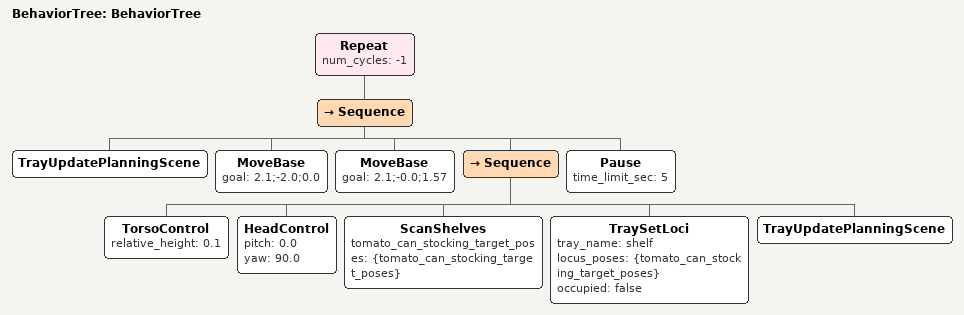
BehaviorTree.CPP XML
<root main_tree_to_execute="BehaviorTree">

    <BehaviorTree ID="BehaviorTree">
        <Repeat num_cycles="-1">
            <Sequence>
                <TrayUpdatePlanningScene />
                <MoveBase goal="2.1;-2.0;0.0" />
                <MoveBase goal="2.1;-0.0;1.57" />
                <Sequence>
                    <TorsoControl relative_height="0.1" />
                    <HeadControl pitch="0.0" yaw="90.0" />
                    <ScanShelves tomato_can_stocking_target_poses="{tomato_can_stocking_target_poses}" />
                    <TraySetLoci tray_name="shelf" locus_poses="{tomato_can_stocking_target_poses}" occupied="false" />
                    <TrayUpdatePlanningScene />
                </Sequence>
                <Pause time_limit_sec="5" />
            </Sequence>
        </Repeat>
    </BehaviorTree>

</root>
